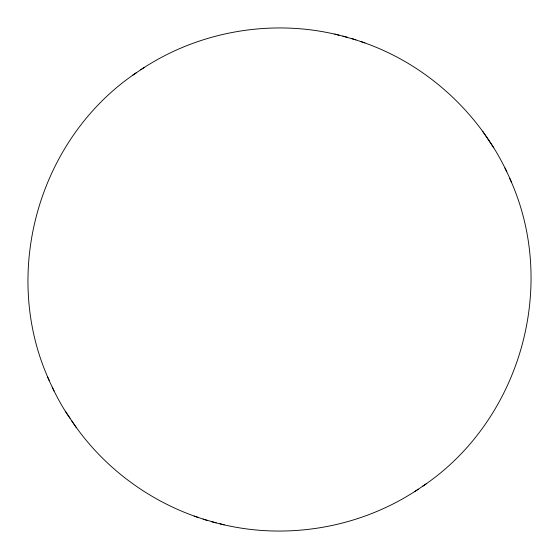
<?xml version="1.0" encoding="UTF-8"?>
<svg xmlns="http://www.w3.org/2000/svg" width="559" height="559" viewBox="0 0 559 559"><rect width="100%" height="100%" fill="white"/><g stroke="black" fill="none" stroke-linecap="round" stroke-linejoin="round"><path stroke-width="0.84" d="M136.298 72.782C38.55 138.506 0.182 273.33 49.318 380.721M422.702 486.218C520.45 420.494 558.818 285.67 509.682 178.279M140.756 69.784C198.152 31.283 271.933 18.37 338.985 35.161M220.015 523.839C287.067 540.63 360.848 527.717 418.244 489.216M132.308 75.493L144.46 67.262M414.54 491.738L426.692 483.507M342.786 36.125L355.859 39.885M203.141 519.115L216.214 522.875M334.771 34.099L347.412 37.292M211.588 521.708L224.229 524.901M360.45 41.429C427.887 63.873 484.115 116.705 511.471 182.227M71.769 420.892C101.822 465.885 147.324 500.291 198.55 517.571M351.772 38.55L364.887 42.882M194.113 516.118L207.228 520.45M493.744 147.835L482.578 131.204M47.529 376.773C53.783 391.223 60.917 405.359 70.029 418.237M65.256 411.165L76.422 427.796M504.973 167.966L506.733 171.851M52.266 387.149L54.027 391.034"/></g></svg>
